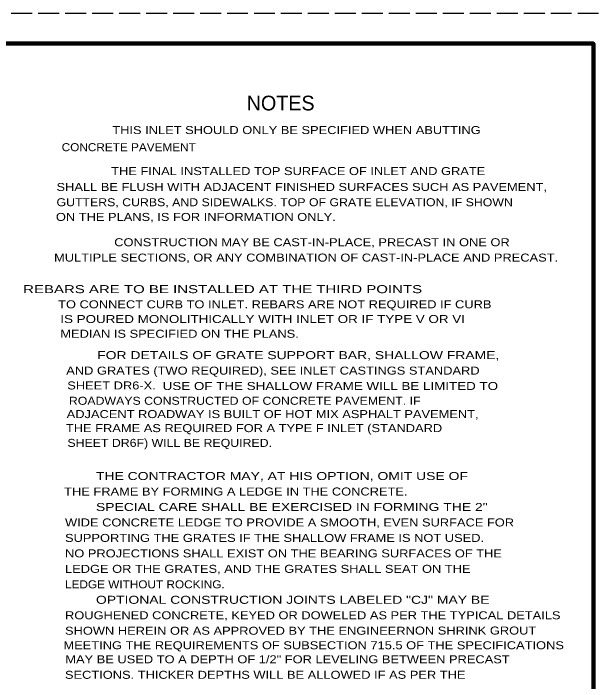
# Model space of a CAD drawing. Extents: x 92.5 to 127.9, y 39.9 to 61.9.
# Drawn here: x 117.99 to 127.71, y 50.8 to 61.9 of the extents above; entities that cross this region are included whole.
import ezdxf

# ---------------------------------------------------------------- set-up
doc = ezdxf.new("R2010")
doc.units = 0
doc.header["$LTSCALE"] = 0.058
doc.header["$PDMODE"] = 32
doc.header["$PDSIZE"] = 0.029
doc.linetypes.add('LONG_DASHED', pattern=[7.5, 6, -1.5])
doc.layers.add('1', color=7, linetype='Continuous', lineweight=35)
doc.layers.add('3', color=7, linetype='Continuous', lineweight=13)

msp = doc.modelspace()

# ---------------------------------------------------------------- linework, layer by layer
at = {"layer": '1', "linetype": 'LONG_DASHED', "lineweight": 25}
msp.add_line((127.71433, 61.90483), (92.51433, 61.90483), dxfattribs=at)
at = {"layer": '1', "lineweight": 158}
msp.add_line((127.631, 61.40483), (95.131, 61.40483), dxfattribs=at)
msp.add_lwpolyline([(127.631, 61.40483), (127.631, 40.40483), (95.131, 40.40483)], dxfattribs=at)
at = {"layer": '1'}
msp.add_point((127.631, 61.40483), dxfattribs=at)

# ---------------------------------------------------------------- texts
for s, width, p in [('CONSTRUCTION MAY BE CAST-IN-PLACE, PRECAST IN ONE OR ', 1.2, (119.66833, 58.03417)), ('MULTIPLE SECTIONS, OR ANY COMBINATION OF CAST-IN-PLACE AND PRECAST.', 1.2, (118.66975, 57.77917)), ('USE OF THE SHALLOW FRAME WILL BE LIMITED TO ', 1.25, (120.4735, 55.64458)), ('ROADWAYS CONSTRUCTED OF CONCRETE PAVEMENT. IF ', 1.15, (118.91542, 55.39917)), ('ADJACENT ROADWAY IS BUILT OF HOT MIX ASPHALT PAVEMENT,', 1.2, (118.87867, 55.17808)), ('THE FRAME AS REQUIRED FOR A TYPE F INLET (STANDARD', 1.2, (118.86642, 54.94492)), ('SHEET DR6F) WILL BE REQUIRED.', 1.15, (118.89092, 54.69942)), ('MEETING THE REQUIREMENTS OF SUBSECTION 715.5 OF THE SPECIFICATIONS ', 1.2, (118.82517, 51.33575)), ('MAY BE USED TO A DEPTH OF 1/2" FOR LEVELING BETWEEN PRECAST', 1.2, (118.85592, 51.1025)), ('SECTIONS. THICKER DEPTHS WILL BE ALLOWED IF AS PER THE', 1.2, (118.84975, 50.84475))]:
    msp.add_text(s, height=0.133, dxfattribs=dict(at, width=width)).set_placement(p)
at = {"layer": '3'}
msp.add_text('NOTES', height=0.2449, dxfattribs=at).set_placement((121.86892, 60.29158))
for s, width, p in [('THIS INLET SHOULD ONLY BE SPECIFIED WHEN ABUTTING ', 1.2, (119.63642, 59.89875)), ('CONCRETE PAVEMENT', 1.1, (118.79558, 59.61433)), ('THE FINAL INSTALLED TOP SURFACE OF INLET AND GRATE ', 1.2, (119.61808, 59.21708)), ('SHALL BE FLUSH WITH ADJACENT FINISHED SURFACES SUCH AS PAVEMENT,', 1.2, (118.70975, 58.95317)), ('GUTTERS, CURBS, AND SIDEWALKS. TOP OF GRATE ELEVATION, IF SHOWN ', 1.15, (118.70975, 58.69917)), ('ON THE PLANS, IS FOR INFORMATION ONLY. ', 1.2, (118.69992, 58.45492)), ('                           REBARS ARE TO BE INSTALLED AT THE THIRD POINTS', 1.4, (116.2875, 57.25467)), ('TO CONNECT CURB TO INLET. REBARS ARE NOT REQUIRED IF CURB', 1.2, (118.73658, 57.00275)), ('IS POURED MONOLITHICALLY WITH INLET OR IF TYPE V OR VI', 1.25, (118.77333, 56.758)), ('MEDIAN IS SPECIFIED ON THE PLANS.', 1.2, (118.77342, 56.51308)), ('        FOR DETAILS OF GRATE SUPPORT BAR, SHALLOW FRAME,', 1.3, (118.8715, 56.15775)), ('AND GRATES (TWO REQUIRED), SEE INLET CASTINGS STANDARD ', 1.2, (118.8715, 55.90067)), ('SHEET DR6-X.', 1.2, (118.88792, 55.65392)), ('        THE CONTRACTOR MAY, AT HIS OPTION, OMIT USE OF', 1.3, (118.85117, 54.1485)), ('THE FRAME BY FORMING A LEDGE IN THE CONCRETE.', 1.2, (118.83683, 53.89142)), ('        SPECIAL CARE SHALL BE EXERCISED IN FORMING THE 2"', 1.3, (118.85117, 53.63417)), ('WIDE CONCRETE LEDGE TO PROVIDE A SMOOTH, EVEN SURFACE FOR', 1.2, (118.85117, 53.37708)), ('SUPPORTING THE GRATES IF THE SHALLOW FRAME IS NOT USED.', 1.2, (118.85117, 53.11992)), ('NO PROJECTIONS SHALL EXIST ON THE BEARING SURFACES OF THE', 1.2, (118.85117, 52.86275)), ('LEDGE OR THE GRATES, AND THE GRATES SHALL SEAT ON THE', 1.2, (118.85117, 52.60567)), ('LEDGE WITHOUT ROCKING.', 1.1, (118.85117, 52.3485)), ('        OPTIONAL CONSTRUCTION JOINTS LABELED "CJ" MAY BE', 1.3, (118.85117, 52.09133)), ('ROUGHENED CONCRETE, KEYED OR DOWELED AS PER THE TYPICAL DETAILS ', 1.2, (118.85117, 51.83417)), ('SHOWN HEREIN OR AS APPROVED BY THE ENGINEER. ', 1.2, (118.85117, 51.57708)), (' NON SHRINK GROUT ', 1.2, (124.44925, 51.58008))]:
    msp.add_text(s, height=0.133, dxfattribs=dict(at, width=width)).set_placement(p)

doc.saveas('drawing.dxf')
